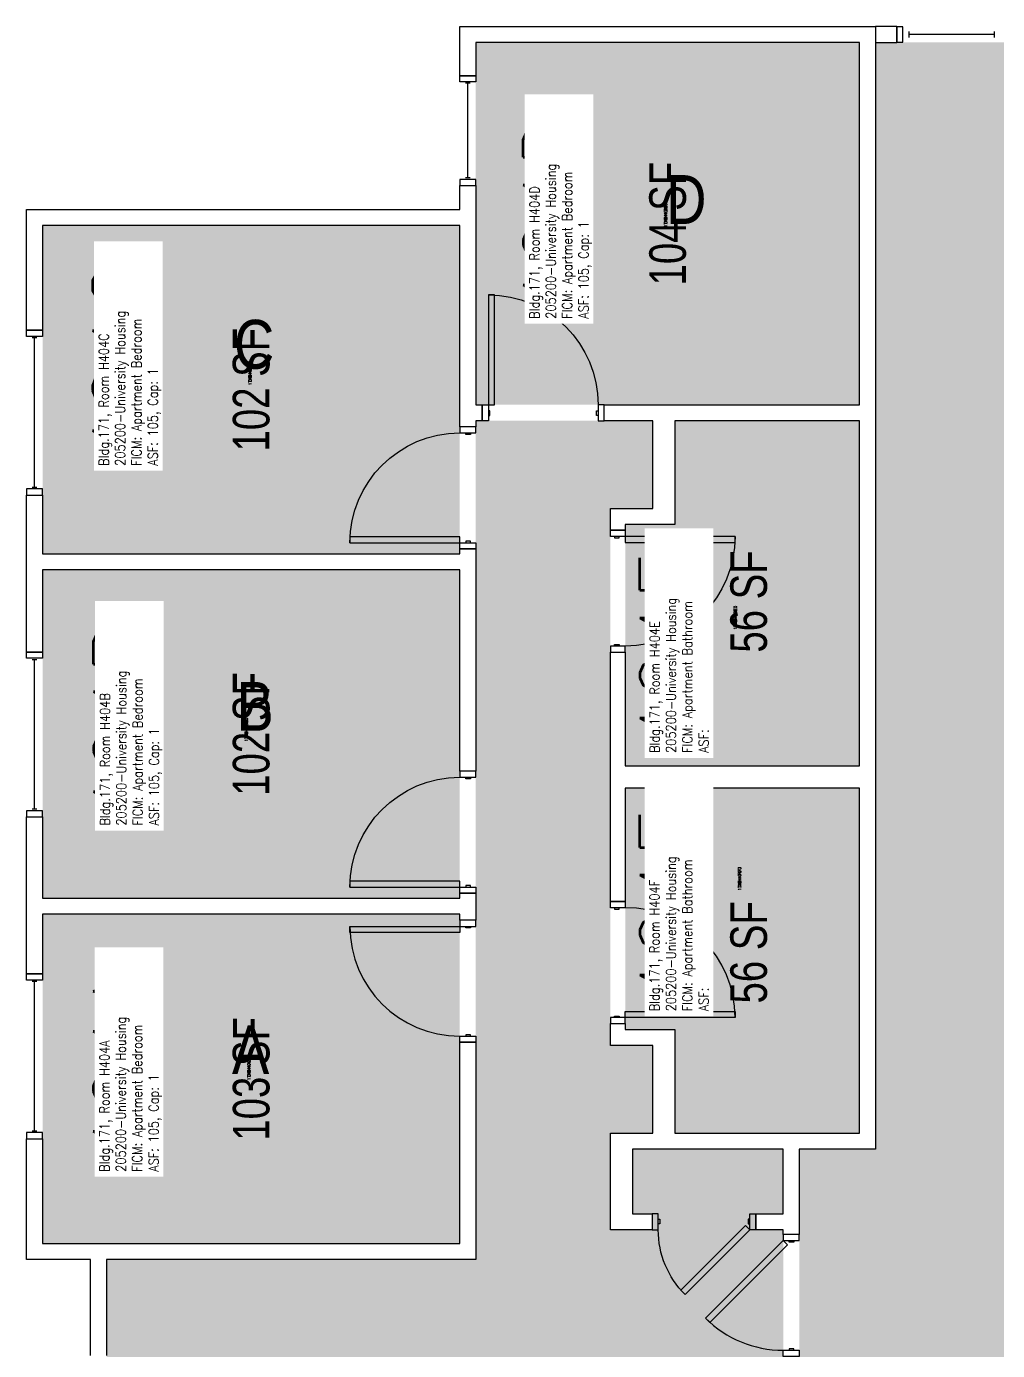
# Model space of a CAD drawing. Header units: inches. Extents: x -105 to 3698, y -798 to 1624.
# Drawn here: x -104.7 to 213.5, y 1027.7 to 1461.7 of the extents above; entities that cross this region are included whole.
import ezdxf
from ezdxf.enums import TextEntityAlignment as Align

# ---------------------------------------------------------------- set-up
doc = ezdxf.new("R2010")
doc.units = ezdxf.units.IN
doc.header["$LTSCALE"] = 96
doc.header["$MEASUREMENT"] = 0
for name, color, linetype in [('A-AREA-IDEN', 1, 'Continuous'), ('A-DOOR', 2, 'Continuous'), ('A-GLAZ', 1, 'Continuous'), ('A-IDEN-RNUM', 7, 'Continuous'), ('A-IDEN-SNUM', 4, 'Continuous'), ('A-IDEN-VNUM', 4, 'Continuous'), ('A-WALL', 5, 'Continuous'), ('AREA-TEXT', 3, 'Continuous'), ('Rooms-Category-Color', 7, 'Continuous'), ('Rooms-College-Color', 7, 'Continuous'), ('Rooms-Department-Color', 7, 'Continuous'), ('Rooms-Division-Color', 7, 'Continuous'), ('Rooms-Information', 7, 'Continuous')]:
    doc.layers.add(name, color=color, linetype=linetype)
doc.styles.add('AREA', font='arial.ttf', dxfattribs={"width": 0.75, "height": 12})
doc.styles.add('ROOMSNUMBER', font='txt.shx', dxfattribs={"height": 0.03})
doc.styles.add('ROOMVNUMBER', font='simplex.shx', dxfattribs={"width": 0.85})
doc.styles.get("Standard").update_dxf_attribs({"font": 'ARIALN.TTF'})

msp = doc.modelspace()

# ---------------------------------------------------------------- hatches: boundary and pattern name
h = msp.add_hatch()
h.set_pattern_fill('ANSI31', color=256, style=0)
h.set_pattern_definition([(225, (-477.59335, 1520.98048), (-0.088388348, 0.088388348), [])])
h.paths.add_polyline_path([(106.36, 1189.51), (106.36, 1130.78), (115.57, 1130.78), (115.57, 1189.51)], flags=9)
at = {"layer": 'Rooms-Category-Color', "true_color": 0x728ef3}
for points in [[(168.25, 1456.5), (42.5, 1456.51), (42.5, 1337.76), (168.25, 1337.76)], [(-99.5, 1288.89), (-99.5, 1396.51), (37.25, 1396.51), (37.24, 1288.87), (-99.06, 1288.87)], [(91.5, 1298.5), (91.5, 1219.37), (168.25, 1219.37), (168.25, 1332.5), (107.75, 1332.51), (107.75, 1298.51)], [(42.5, 1332.5), (42.5, 1057.5), (-78.5, 1057.5), (-78.5, 922), (38.12, 922), (38.12, 1006.14), (143.25, 1006.14), (143.25, 1067.27), (134.3, 1067.27), (134.3, 1072.52), (143.25, 1072.52), (143.25, 1093.72), (93.87, 1093.72), (93.87, 1072.52), (100.3, 1072.52), (100.3, 1067.27), (86.62, 1067.27), (86.62, 1098.97), (100.5, 1098.97), (100.5, 1127.72), (86.62, 1127.72), (86.62, 1303.75), (100.5, 1303.75), (100.5, 1332.5)], [(-99.5, 1283.64), (-99.5, 1176.01), (37.24, 1176), (37.25, 1283.64), (-99.06, 1283.62)], [(168.25, 1212.11), (168.25, 1098.98), (107.75, 1098.98), (107.75, 1132.98), (91.5, 1132.98), (91.5, 1212.12)], [(-99.5, 1170.76), (-99.5, 1062.76), (37.25, 1062.76), (37.25, 1170.76), (-99.06, 1170.75)]]:
    msp.add_hatch(color=171, dxfattribs=at).paths.add_polyline_path(points)
at = {"layer": 'Rooms-Category-Color', "true_color": 0xadadad}
msp.add_hatch(color=253, dxfattribs=at).paths.add_polyline_path([(173.5, 174.25), (233.5, 174.25), (233.5, 295.64), (258.5, 295.64), (258.5, 377.97), (233.5, 377.97), (233.5, 1108.78), (258.5, 1108.78), (258.5, 1191.11), (233.5, 1191.11), (233.5, 1345.75), (223, 1345.75), (223, 1456.5), (173.5, 1456.5), (173.5, 1093.72), (148.5, 1093.72), (148.5, 1011.39), (173.5, 1011.39), (173.5, 827.36), (148.5, 827.36), (148.5, 745.03), (173.5, 745.03), (174.12, 207.25), (173.51, 207.25), (173.5, 206.25)])
at = {"layer": 'Rooms-College-Color', "true_color": 0xadadad}
for points in [[(168.25, 1456.5), (42.5, 1456.51), (42.5, 1337.76), (168.25, 1337.76)], [(173.5, 174.25), (233.5, 174.25), (233.5, 295.64), (258.5, 295.64), (258.5, 377.97), (233.5, 377.97), (233.5, 1108.78), (258.5, 1108.78), (258.5, 1191.11), (233.5, 1191.11), (233.5, 1345.75), (223, 1345.75), (223, 1456.5), (173.5, 1456.5), (173.5, 1093.72), (148.5, 1093.72), (148.5, 1011.39), (173.5, 1011.39), (173.5, 827.36), (148.5, 827.36), (148.5, 745.03), (173.5, 745.03), (174.12, 207.25), (173.51, 207.25), (173.5, 206.25)], [(-99.5, 1288.89), (-99.5, 1396.51), (37.25, 1396.51), (37.24, 1288.87), (-99.06, 1288.87)], [(91.5, 1298.5), (91.5, 1219.37), (168.25, 1219.37), (168.25, 1332.5), (107.75, 1332.51), (107.75, 1298.51)], [(42.5, 1332.5), (42.5, 1057.5), (-78.5, 1057.5), (-78.5, 922), (38.12, 922), (38.12, 1006.14), (143.25, 1006.14), (143.25, 1067.27), (134.3, 1067.27), (134.3, 1072.52), (143.25, 1072.52), (143.25, 1093.72), (93.87, 1093.72), (93.87, 1072.52), (100.3, 1072.52), (100.3, 1067.27), (86.62, 1067.27), (86.62, 1098.97), (100.5, 1098.97), (100.5, 1127.72), (86.62, 1127.72), (86.62, 1303.75), (100.5, 1303.75), (100.5, 1332.5)], [(-99.5, 1283.64), (-99.5, 1176.01), (37.24, 1176), (37.25, 1283.64), (-99.06, 1283.62)], [(168.25, 1212.11), (168.25, 1098.98), (107.75, 1098.98), (107.75, 1132.98), (91.5, 1132.98), (91.5, 1212.12)], [(-99.5, 1170.76), (-99.5, 1062.76), (37.25, 1062.76), (37.25, 1170.76), (-99.06, 1170.75)]]:
    msp.add_hatch(color=253, dxfattribs=at).paths.add_polyline_path(points)
at = {"layer": 'Rooms-Department-Color', "true_color": 0x604aed}
for points in [[(168.25, 1456.5), (42.5, 1456.51), (42.5, 1337.76), (168.25, 1337.76)], [(-99.5, 1288.89), (-99.5, 1396.51), (37.25, 1396.51), (37.24, 1288.87), (-99.06, 1288.87)], [(91.5, 1298.5), (91.5, 1219.37), (168.25, 1219.37), (168.25, 1332.5), (107.75, 1332.51), (107.75, 1298.51)], [(42.5, 1332.5), (42.5, 1057.5), (-78.5, 1057.5), (-78.5, 922), (38.12, 922), (38.12, 1006.14), (143.25, 1006.14), (143.25, 1067.27), (134.3, 1067.27), (134.3, 1072.52), (143.25, 1072.52), (143.25, 1093.72), (93.87, 1093.72), (93.87, 1072.52), (100.3, 1072.52), (100.3, 1067.27), (86.62, 1067.27), (86.62, 1098.97), (100.5, 1098.97), (100.5, 1127.72), (86.62, 1127.72), (86.62, 1303.75), (100.5, 1303.75), (100.5, 1332.5)], [(-99.5, 1283.64), (-99.5, 1176.01), (37.24, 1176), (37.25, 1283.64), (-99.06, 1283.62)], [(168.25, 1212.11), (168.25, 1098.98), (107.75, 1098.98), (107.75, 1132.98), (91.5, 1132.98), (91.5, 1212.12)], [(-99.5, 1170.76), (-99.5, 1062.76), (37.25, 1062.76), (37.25, 1170.76), (-99.06, 1170.75)]]:
    msp.add_hatch(color=173, dxfattribs=at).paths.add_polyline_path(points)
at = {"layer": 'Rooms-Department-Color', "true_color": 0xacacac}
msp.add_hatch(color=253, dxfattribs=at).paths.add_polyline_path([(173.5, 174.25), (233.5, 174.25), (233.5, 295.64), (258.5, 295.64), (258.5, 377.97), (233.5, 377.97), (233.5, 1108.78), (258.5, 1108.78), (258.5, 1191.11), (233.5, 1191.11), (233.5, 1345.75), (223, 1345.75), (223, 1456.5), (173.5, 1456.5), (173.5, 1093.72), (148.5, 1093.72), (148.5, 1011.39), (173.5, 1011.39), (173.5, 827.36), (148.5, 827.36), (148.5, 745.03), (173.5, 745.03), (174.12, 207.25), (173.51, 207.25), (173.5, 206.25)])
at = {"layer": 'Rooms-Division-Color', "true_color": 0x604aed}
for points in [[(168.25, 1456.5), (42.5, 1456.51), (42.5, 1337.76), (168.25, 1337.76)], [(-99.5, 1288.89), (-99.5, 1396.51), (37.25, 1396.51), (37.24, 1288.87), (-99.06, 1288.87)], [(91.5, 1298.5), (91.5, 1219.37), (168.25, 1219.37), (168.25, 1332.5), (107.75, 1332.51), (107.75, 1298.51)], [(42.5, 1332.5), (42.5, 1057.5), (-78.5, 1057.5), (-78.5, 922), (38.12, 922), (38.12, 1006.14), (143.25, 1006.14), (143.25, 1067.27), (134.3, 1067.27), (134.3, 1072.52), (143.25, 1072.52), (143.25, 1093.72), (93.87, 1093.72), (93.87, 1072.52), (100.3, 1072.52), (100.3, 1067.27), (86.62, 1067.27), (86.62, 1098.97), (100.5, 1098.97), (100.5, 1127.72), (86.62, 1127.72), (86.62, 1303.75), (100.5, 1303.75), (100.5, 1332.5)], [(-99.5, 1283.64), (-99.5, 1176.01), (37.24, 1176), (37.25, 1283.64), (-99.06, 1283.62)], [(168.25, 1212.11), (168.25, 1098.98), (107.75, 1098.98), (107.75, 1132.98), (91.5, 1132.98), (91.5, 1212.12)], [(-99.5, 1170.76), (-99.5, 1062.76), (37.25, 1062.76), (37.25, 1170.76), (-99.06, 1170.75)]]:
    msp.add_hatch(color=173, dxfattribs=at).paths.add_polyline_path(points)
at = {"layer": 'Rooms-Division-Color', "true_color": 0xadadad}
msp.add_hatch(color=253, dxfattribs=at).paths.add_polyline_path([(173.5, 174.25), (233.5, 174.25), (233.5, 295.64), (258.5, 295.64), (258.5, 377.97), (233.5, 377.97), (233.5, 1108.78), (258.5, 1108.78), (258.5, 1191.11), (233.5, 1191.11), (233.5, 1345.75), (223, 1345.75), (223, 1456.5), (173.5, 1456.5), (173.5, 1093.72), (148.5, 1093.72), (148.5, 1011.39), (173.5, 1011.39), (173.5, 827.36), (148.5, 827.36), (148.5, 745.03), (173.5, 745.03), (174.12, 207.25), (173.51, 207.25), (173.5, 206.25)])

# ---------------------------------------------------------------- linework, layer by layer
at = {"layer": 'A-DOOR'}
for points in [[(46.62, 1337.75), (48.62, 1337.75), (48.62, 1373.75), (46.62, 1373.75)], [(46.62, 1332.5), (44.62, 1332.5), (44.62, 1337.75), (46.62, 1337.75)], [(82.62, 1332.5), (84.62, 1332.5), (84.62, 1337.75), (82.62, 1337.75)], [(46.62, 1334.25), (47.12, 1334.25), (47.12, 1335.75), (46.62, 1335.75)], [(82.62, 1334.25), (82.12, 1334.25), (82.12, 1335.75), (82.62, 1335.75)], [(42.5, 1328.5), (42.5, 1330.5), (37.25, 1330.5), (37.25, 1328.5)], [(40.75, 1328.5), (40.75, 1328), (39.25, 1328), (39.25, 1328.5)], [(37.25, 1292.5), (37.25, 1294.5), (1.25, 1294.5), (1.25, 1292.5)], [(86.62, 1294.61), (86.62, 1296.61), (91.5, 1296.61), (91.5, 1294.61)], [(88, 1294.61), (88, 1294.11), (89.5, 1294.11), (89.5, 1294.61)], [(91.5, 1294.61), (91.5, 1292.61), (127.5, 1292.61), (127.5, 1294.61)], [(42.5, 1292.5), (42.5, 1290.5), (37.25, 1290.5), (37.25, 1292.5)], [(40.75, 1292.5), (40.75, 1293), (39.25, 1293), (39.25, 1292.5)], [(88, 1258.61), (88, 1259.11), (89.5, 1259.11), (89.5, 1258.61)], [(86.62, 1258.61), (86.62, 1256.61), (91.5, 1256.61), (91.5, 1258.61)], [(42.5, 1215.62), (42.5, 1217.62), (37.25, 1217.62), (37.25, 1215.62)], [(40.75, 1215.62), (40.75, 1215.12), (39.25, 1215.12), (39.25, 1215.62)], [(37.25, 1179.62), (37.25, 1181.62), (1.25, 1181.62), (1.25, 1179.62)], [(42.5, 1179.62), (42.5, 1177.62), (37.25, 1177.62), (37.25, 1179.62)], [(40.75, 1179.62), (40.75, 1180.12), (39.25, 1180.12), (39.25, 1179.62)], [(86.62, 1172.86), (86.62, 1174.86), (91.5, 1174.86), (91.5, 1172.86)], [(88, 1172.86), (88, 1172.36), (89.5, 1172.36), (89.5, 1172.86)], [(42.5, 1166.75), (42.5, 1168.75), (37.25, 1168.75), (37.25, 1166.75)], [(37.25, 1166.75), (37.25, 1164.75), (1.25, 1164.75), (1.25, 1166.75)], [(40.75, 1166.75), (40.75, 1166.25), (39.25, 1166.25), (39.25, 1166.75)], [(88, 1136.86), (88, 1137.36), (89.5, 1137.36), (89.5, 1136.86)], [(91.5, 1136.86), (91.5, 1138.86), (127.5, 1138.86), (127.5, 1136.86)], [(86.62, 1136.86), (86.62, 1134.86), (91.5, 1134.86), (91.5, 1136.86)], [(42.5, 1130.75), (42.5, 1128.75), (37.25, 1128.75), (37.25, 1130.75)], [(40.75, 1130.75), (40.75, 1131.25), (39.25, 1131.25), (39.25, 1130.75)], [(102.3, 1072.52), (100.3, 1072.52), (100.3, 1067.27), (102.3, 1067.27)], [(132.3, 1072.52), (134.3, 1072.52), (134.3, 1067.27), (132.3, 1067.27)], [(102.3, 1070.77), (102.8, 1070.77), (102.8, 1069.27), (102.3, 1069.27)], [(132.3, 1067.27), (130.89, 1068.68), (109.67, 1047.47), (111.09, 1046.05)], [(132.3, 1070.77), (131.8, 1070.77), (131.8, 1069.27), (132.3, 1069.27)], [(143.25, 1063.78), (144.66, 1062.37), (119.21, 1036.91), (117.79, 1038.32)], [(148.5, 1063.78), (148.5, 1065.78), (143.25, 1065.78), (143.25, 1063.78)], [(146.75, 1063.78), (146.75, 1063.28), (145.25, 1063.28), (145.25, 1063.78)], [(148.5, 1027.78), (148.5, 1025.78), (143.25, 1025.78), (143.25, 1027.78)], [(146.75, 1027.78), (146.75, 1028.28), (145.25, 1028.28), (145.25, 1027.78)]]:
    msp.add_lwpolyline(points, close=True, dxfattribs=at)
at = {"layer": 'A-DOOR', "extrusion": (0, 0, -1)}
for centre, radius, start, end in [((-46.62, 1337.75), 36, 90, 180), ((-37.25, 1292.5), 36, 0, 90), ((-91.5, 1294.61), 36, 180, 270), ((-37.25, 1179.62), 36, 0, 90), ((-132.3, 1067.27), 30, 315, 0)]:
    msp.add_arc(centre, radius, start, end, dxfattribs=at)
at = {"layer": 'A-DOOR'}
for centre, start, end in [((91.5, 1136.86), 0, 90), ((37.25, 1166.75), 180, 270), ((143.25, 1063.78), 225, 270)]:
    msp.add_arc(centre, 36, start, end, dxfattribs=at)
at = {"layer": 'A-GLAZ'}
for p, q in [((182.5, 1461.62), (180.5, 1461.62)), ((180.5, 1461.62), (180.5, 1456.62)), ((182.5, 1456.62), (182.5, 1461.62)), ((184.5, 1458.12), (184.5, 1460.12)), ((212.5, 1459.12), (184.5, 1459.12)), ((212.5, 1458.12), (212.5, 1460.12)), ((180.5, 1456.62), (182.5, 1456.62)), ((40.63, 1443.12), (39.13, 1443.12)), ((39.88, 1412.12), (39.88, 1443.12)), ((40.63, 1412.12), (39.13, 1412.12)), ((-101.37, 1359.65), (-102.87, 1359.65)), ((-102.12, 1310.65), (-102.12, 1359.65)), ((-101.37, 1310.65), (-102.87, 1310.65)), ((-101.37, 1254.12), (-102.87, 1254.12)), ((-102.12, 1205.12), (-102.12, 1254.12)), ((-101.37, 1205.12), (-102.87, 1205.12)), ((-101.37, 1148.65), (-102.87, 1148.65)), ((-102.12, 1099.65), (-102.12, 1148.65)), ((-101.37, 1099.65), (-102.87, 1099.65))]:
    msp.add_line(p, q, dxfattribs=at)
for points in [[(37.25, 1443.62), (37.25, 1445.62), (42.5, 1445.62), (42.5, 1443.62)], [(37.25, 1411.62), (37.25, 1409.62), (42.5, 1409.62), (42.5, 1411.62)], [(-104.75, 1360.15), (-104.75, 1362.15), (-99.5, 1362.15), (-99.5, 1360.15)], [(-104.75, 1310.15), (-104.75, 1308.15), (-99.5, 1308.15), (-99.5, 1310.15)], [(-104.75, 1254.62), (-104.75, 1256.62), (-99.5, 1256.62), (-99.5, 1254.62)], [(-104.75, 1204.62), (-104.75, 1202.62), (-99.5, 1202.62), (-99.5, 1204.62)], [(-104.75, 1149.15), (-104.75, 1151.15), (-99.5, 1151.15), (-99.5, 1149.15)], [(-104.75, 1099.15), (-104.75, 1097.15), (-99.5, 1097.15), (-99.5, 1099.15)]]:
    msp.add_lwpolyline(points, close=True, dxfattribs=at)
at = {"layer": 'A-WALL'}
for p, q in [((37.25, 1445.62), (37.25, 1461.75)), ((37.25, 1461.75), (173.5, 1461.75)), ((180.5, 1461.75), (173.5, 1461.75)), ((173.5, 1461.75), (173.5, 1456.5)), ((173.5, 1461.75), (173.5, 1333.12)), ((180.5, 1456.5), (180.5, 1461.75)), ((42.5, 1456.5), (42.5, 1445.62)), ((168.25, 1456.5), (42.5, 1456.5)), ((168.25, 1337.75), (168.25, 1456.5)), ((173.5, 1456.5), (180.5, 1456.5)), ((42.5, 1445.62), (37.25, 1445.62)), ((37.25, 1401.75), (37.25, 1409.62)), ((37.25, 1409.62), (42.5, 1409.62)), ((42.5, 1409.62), (42.5, 1401.12)), ((-104.75, 1401.75), (37.25, 1401.75)), ((-104.75, 1362.15), (-104.75, 1401.75)), ((42.5, 1401.12), (42.5, 1337.75)), ((37.25, 1396.5), (-99.5, 1396.5)), ((-99.5, 1396.5), (-99.5, 1362.15)), ((37.25, 1330.5), (37.25, 1396.5)), ((-99.5, 1362.15), (-104.75, 1362.15)), ((42.5, 1337.75), (44.62, 1337.75)), ((44.62, 1337.75), (44.62, 1332.5)), ((84.62, 1332.5), (84.62, 1337.75)), ((84.62, 1337.75), (87.25, 1337.75)), ((87.25, 1337.75), (168.25, 1337.75)), ((173.5, 1333.12), (173.5, 1093.72)), ((42.5, 1330.5), (37.25, 1330.5)), ((42.5, 1332.5), (42.5, 1330.5)), ((44.62, 1332.5), (42.5, 1332.5)), ((87.25, 1332.5), (84.62, 1332.5)), ((100.5, 1332.5), (87.25, 1332.5)), ((100.5, 1303.75), (100.5, 1332.5)), ((168.25, 1332.5), (107.75, 1332.5)), ((107.75, 1332.5), (107.75, 1298.5)), ((168.25, 1219.36), (168.25, 1332.5)), ((-104.75, 1308.15), (-99.5, 1308.15)), ((-104.75, 1256.62), (-104.75, 1308.15)), ((-99.5, 1308.15), (-99.5, 1288.87)), ((86.62, 1296.61), (86.62, 1303.75)), ((86.62, 1303.75), (100.5, 1303.75)), ((91.5, 1298.5), (91.5, 1296.61)), ((107.75, 1298.5), (91.5, 1298.5)), ((91.5, 1296.61), (86.62, 1296.61)), ((37.25, 1288.87), (37.25, 1290.5)), ((37.25, 1290.5), (42.5, 1290.5)), ((42.5, 1290.5), (42.5, 1217.62)), ((-99.5, 1288.87), (37.25, 1288.87)), ((37.25, 1283.62), (-99.5, 1283.62)), ((-99.5, 1283.62), (-99.5, 1256.62)), ((37.25, 1217.62), (37.25, 1283.62)), ((-99.5, 1256.62), (-104.75, 1256.62)), ((86.62, 1174.86), (86.62, 1256.61)), ((86.62, 1256.61), (91.5, 1256.61)), ((91.5, 1256.61), (91.5, 1219.36)), ((42.5, 1217.62), (37.25, 1217.62)), ((91.5, 1219.36), (168.25, 1219.36)), ((91.5, 1212.11), (91.5, 1174.86)), ((168.25, 1212.11), (91.5, 1212.11)), ((168.25, 1098.97), (168.25, 1212.11)), ((-104.75, 1151.15), (-104.75, 1202.62)), ((-104.75, 1202.62), (-99.5, 1202.62)), ((-99.5, 1202.62), (-99.5, 1176)), ((37.25, 1176), (37.25, 1177.62)), ((37.25, 1177.62), (42.5, 1177.62)), ((42.5, 1177.62), (42.5, 1168.75)), ((-99.5, 1176), (37.25, 1176)), ((91.5, 1174.86), (86.62, 1174.86)), ((-99.5, 1170.75), (-99.5, 1151.15)), ((37.25, 1170.75), (-99.5, 1170.75)), ((37.25, 1168.75), (37.25, 1170.75)), ((42.5, 1168.75), (37.25, 1168.75)), ((-99.5, 1151.15), (-104.75, 1151.15)), ((86.62, 1127.72), (86.62, 1134.86)), ((86.62, 1134.86), (91.5, 1134.86)), ((91.5, 1134.86), (91.5, 1132.97)), ((91.5, 1132.97), (107.75, 1132.97)), ((107.75, 1132.97), (107.75, 1098.97)), ((37.25, 1062.75), (37.25, 1128.75)), ((37.25, 1128.75), (42.5, 1128.75)), ((42.5, 1128.75), (42.5, 1057.5)), ((100.5, 1127.72), (86.62, 1127.72)), ((100.5, 1098.97), (100.5, 1127.72)), ((86.62, 1067.27), (86.62, 1098.97)), ((86.62, 1098.97), (100.5, 1098.97)), ((107.75, 1098.97), (168.25, 1098.97)), ((-104.75, 1057.5), (-104.75, 1097.15)), ((-104.75, 1097.15), (-99.5, 1097.15)), ((-99.5, 1097.15), (-99.5, 1062.75)), ((93.87, 1093.72), (93.87, 1072.52)), ((143.25, 1093.72), (93.87, 1093.72)), ((143.25, 1072.52), (143.25, 1093.72)), ((148.5, 1093.72), (148.5, 1065.78)), ((173.5, 1093.72), (148.5, 1093.72)), ((93.87, 1072.52), (100.3, 1072.52)), ((100.3, 1072.52), (100.3, 1067.27)), ((134.3, 1067.27), (134.3, 1072.52)), ((134.3, 1072.52), (143.25, 1072.52)), ((100.3, 1067.27), (86.62, 1067.27)), ((143.25, 1067.27), (134.3, 1067.27)), ((143.25, 1065.78), (143.25, 1067.27)), ((148.5, 1065.78), (143.25, 1065.78)), ((-99.5, 1062.75), (37.25, 1062.75)), ((-83.75, 1057.5), (-104.75, 1057.5)), ((-83.75, 1026.11), (-83.75, 1057.5)), ((42.5, 1057.5), (-78.5, 1057.5)), ((-78.5, 1057.5), (-78.5, 1026.11))]:
    msp.add_line(p, q, dxfattribs=at)

# ---------------------------------------------------------------- texts
at = {"layer": 'A-AREA-IDEN', "char_height": 16, "width": 41.8447, "attachment_point": 1}
for s, insert in [('{\\C1;D}', (104.9, 1413.03)), ('{\\C1;C}', (-36.76, 1365.57)), ('{\\C1;B}', (-35.92, 1246.87)), ('{\\C1;A}', (-37.41, 1134.31))]:
    msp.add_mtext(s, dxfattribs=dict(at, insert=insert))
at = {"layer": 'A-IDEN-RNUM', "style": 'ROOMSNUMBER', "width": 0.85}
for s, p in [('0404-D0', (104.75, 1399.88)), ('0404-C0', (-31.45, 1348.08)), ('0404-E0', (127.56, 1267.93)), ('0404-B0', (-32.73, 1231.25)), ('0404-F0', (128.97, 1182.32)), ('0404-A0', (-31.86, 1120.22))]:
    msp.add_text(s, height=1, rotation=90, dxfattribs=at).set_placement(p, align=Align.MIDDLE_CENTER)
at = {"layer": 'A-IDEN-SNUM', "style": 'ROOMSNUMBER', "width": 0.85}
for s, p in [('1710H404D0', (104.75, 1399.88)), ('1710H404C0', (-31.45, 1348.08)), ('1710H404E0', (127.56, 1267.93)), ('1710H404B0', (-32.73, 1231.25)), ('1710H404F0', (128.97, 1182.32)), ('1710H404A0', (-31.86, 1120.22))]:
    msp.add_text(s, height=1, rotation=90, dxfattribs=at).set_placement(p, align=Align.MIDDLE_CENTER)
at = {"layer": 'A-IDEN-VNUM', "style": 'ROOMVNUMBER', "width": 0.85}
for s, p in [('404D', (69.26, 1399.62)), ('404C', (-71.9, 1351.88)), ('404E', (107.55, 1256.84)), ('404B', (-71.54, 1233.47)), ('404F', (107.53, 1172.14)), ('404A', (-71.67, 1120.91))]:
    msp.add_text(s, height=22.5, rotation=90, dxfattribs=at).set_placement(p, align=Align.MIDDLE_CENTER)
at = {"layer": 'AREA-TEXT', "style": 'AREA', "width": 0.75}
for s, p in [('104 SF', (105.37, 1397.13)), ('102 SF', (-31.13, 1342.69)), ('56 SF', (131.93, 1273.25)), ('102 SF', (-31.13, 1229.82)), ('56 SF', (131.93, 1158.24)), ('103 SF', (-31.12, 1116.76))]:
    msp.add_text(s, height=12, rotation=90, dxfattribs=at).set_placement(p, align=Align.MIDDLE_CENTER)

# ---------------------------------------------------------------- next in the draw order: texts
at = {"layer": 'Rooms-Information', "char_height": 3.2143, "width": 72, "attachment_point": 7, "rotation": 90, "style": 'ROOMVNUMBER', "bg_fill": 3, "box_fill_scale": 1.5, "bg_fill_color": 256, "bg_fill_true_color": 13158600, "bg_fill_transparency": 0}
for s, insert in [('Bldg.171, Room H404D^M^J205200-University Housing^M^JFICM: Apartment Bedroom^M^JASF: 105, Cap: 1', (80.51, 1365.93)), ('Bldg.171, Room H404C^M^J205200-University Housing^M^JFICM: Apartment Bedroom^M^JASF: 105, Cap: 1', (-60.65, 1317.73)), ('Bldg.171, Room H404E^M^J205200-University Housing^M^JFICM: Apartment Bathroom^M^JASF: ', (118.8, 1223.6)), ('Bldg.171, Room H404B^M^J205200-University Housing^M^JFICM: Apartment Bedroom^M^JASF: 105, Cap: 1', (-60.29, 1199.77)), ('Bldg.171, Room H404F^M^J205200-University Housing^M^JFICM: Apartment Bathroom^M^JASF: ', (118.78, 1138.9)), ('Bldg.171, Room H404A^M^J205200-University Housing^M^JFICM: Apartment Bedroom^M^JASF: 105, Cap: 1', (-60.42, 1086.3))]:
    msp.add_mtext(s, dxfattribs=dict(at, insert=insert))

doc.saveas('drawing.dxf')
